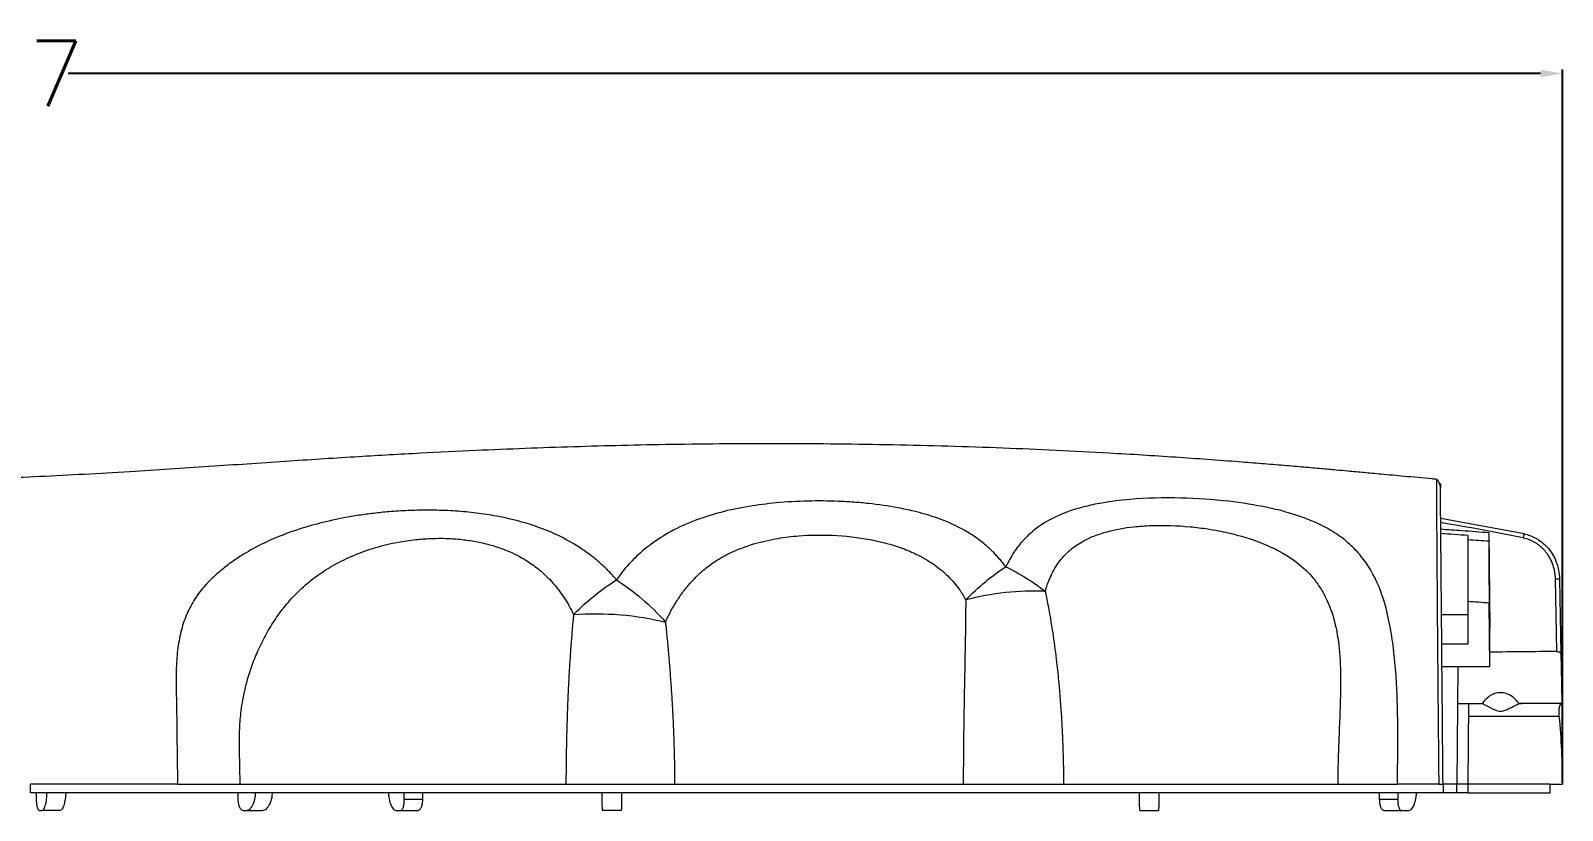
# Model space of a CAD drawing. Header units: inches. Extents: x 1424 to 4050, y 1126 to 1517.
# Drawn here: x 1987.9 to 2058.4, y 1423.6 to 1459.5 of the extents above; entities that cross this region are included whole.
import ezdxf

# ---------------------------------------------------------------- set-up
doc = ezdxf.new("R2010")
doc.units = ezdxf.units.IN
doc.header["$LTSCALE"] = 15
doc.styles.get("Standard").update_dxf_attribs({"font": 'txt', "bigfont": 'gbcbig.shx'})
doc.dimstyles.new('3', dxfattribs={"dimtxt": 3, "dimasz": 1, "dimexe": 0.18, "dimexo": 0.0625, "dimgap": 0.09, "dimtad": 0, "dimdsep": 46, "dimtxsty": 'Standard', "dimcen": 1, "dimclrd": 3, "dimclre": 3, "dimadec": 0, "dimazin": 2, "dimtfac": 1, "dimtofl": 0, "dimtmove": 0, "dimatfit": 3, "dimfxl": 1, "dimtolj": 1, "dimtzin": 0, "dimarcsym": 0})

# ---------------------------------------------------------------- blocks, each defined once
blk = doc.blocks.new('*D219')
at = {"color": 3, "lineweight": -2}
for p, q in [((1908.227, 1424.882), (1908.227, 1457.704)), ((1909.227, 1457.524), (1976.973, 1457.524)), ((2057.399, 1457.524), (1989.653, 1457.524)), ((2058.399, 1424.882), (2058.399, 1457.704))]:
    blk.add_line(p, q, dxfattribs=at)
at = {"color": 3}
for points in [[(1909.227, 1457.691), (1909.227, 1457.358), (1908.227, 1457.524)], [(2057.399, 1457.691), (2057.399, 1457.358), (2058.399, 1457.524)]]:
    blk.add_solid(points, dxfattribs=at)
at = {"layer": 'Defpoints', "color": 0}
for p in [(2058.399, 1457.524), (1908.227, 1424.82), (2058.399, 1424.82)]:
    blk.add_point(p, dxfattribs=at)
at = {"color": 0, "insert": (1983.313, 1457.524), "char_height": 3, "attachment_point": 5}
blk.add_mtext('\\A1;150.17', dxfattribs=at)

msp = doc.modelspace()

# ---------------------------------------------------------------- linework, layer by layer
at = {"color": 7, "linetype": 'Continuous', "lineweight": 15}
for p, q in [((2052.606, 1438.833), (2052.605, 1438.837)), ((2056.637, 1436.335), (2052.801, 1437.037)), ((2055.016, 1436.398), (2055.054, 1432.004)), ((2058.067, 1434.249), (2058.125, 1430.925)), ((2058.271, 1434.251), (2058.331, 1430.81)), ((2054.049, 1433.222), (2054.049, 1431.284)), ((2055.054, 1430.237), (2055.029, 1433.151)), ((2052.839, 1432.634), (2054.049, 1432.634)), ((2052.851, 1431.284), (2054.049, 1431.284)), ((2052.86, 1430.237), (2055.054, 1430.237)), ((2053.596, 1430.237), (2053.549, 1424.82)), ((2053.585, 1428.538), (2054.729, 1428.538)), ((2054.084, 1428.538), (2054.051, 1424.82)), ((2054.078, 1427.941), (2058.242, 1427.941)), ((2054.686, 1428.538), (2054.686, 1428.538)), ((2058.371, 1428.538), (2056.378, 1428.538)), ((1987.919, 1424.418), (1987.919, 1424.82)), ((1988.169, 1424.418), (1988.176, 1424.108)), ((1997.45, 1424.418), (1997.458, 1424.108)), ((1997.557, 1424.82), (2012.551, 1424.82)), ((2005.114, 1424.108), (2005.111, 1424.418)), ((2005.955, 1424.418), (2005.948, 1424.108)), ((2017.551, 1424.82), (2030.832, 1424.82)), ((2035.446, 1424.82), (2048.062, 1424.82)), ((2049.992, 1424.108), (2049.985, 1424.418)), ((2050.828, 1424.418), (2050.825, 1424.108)), ((2053.549, 1424.418), (2052.745, 1424.418)), ((2053.549, 1424.418), (2053.549, 1424.82)), ((2054.051, 1424.82), (2053.549, 1424.82)), ((2054.051, 1424.418), (2053.549, 1424.418)), ((2054.051, 1424.82), (2054.051, 1424.418)), ((2057.826, 1424.82), (2054.051, 1424.82)), ((2054.051, 1424.418), (2057.822, 1424.418)), ((2057.826, 1424.82), (2057.822, 1424.418)), ((2057.826, 1424.82), (2058.399, 1424.82)), ((2005.948, 1424.108), (2005.114, 1424.108)), ((2050.825, 1424.108), (2049.992, 1424.108)), ((1988.311, 1423.614), (1988.44, 1423.614)), ((1997.697, 1423.614), (1997.84, 1423.614)), ((2004.728, 1423.614), (2004.951, 1423.614)), ((2004.951, 1423.614), (2005.768, 1423.614)), ((2050.172, 1423.614), (2050.989, 1423.614)), ((2050.989, 1423.614), (2051.342, 1423.614))]:
    msp.add_line(p, q, dxfattribs=at)
at = {"color": 8, "linetype": 'Continuous', "lineweight": 15}
for p, q in [((2054.763, 1428.497), (2054.763, 1428.577)), ((2053.549, 1424.82), (2052.927, 1424.82))]:
    msp.add_line(p, q, dxfattribs=at)
at = {"color": 7, "linetype": 'Continuous', "lineweight": 15, "flags": 128}
for points in [[(2056.637, 1436.335), (2056.639, 1436.348), (2056.639, 1436.35), (2056.636, 1436.34), (2056.63, 1436.319), (2056.623, 1436.288), (2056.615, 1436.248), (2056.605, 1436.204), (2056.596, 1436.156)], [(2058.331, 1430.81), (2058.342, 1430.176), (2058.356, 1429.413), (2058.371, 1428.538)], [(2052.907, 1424.82), (2052.909, 1424.619), (2052.911, 1424.418)]]:
    msp.add_lwpolyline(points, dxfattribs=at)
at = {"color": 7, "linetype": 'Continuous', "lineweight": 15}
msp.add_arc((2058.219, 1428.464), 5.787, 89.48749, 91.5124, dxfattribs=at)
msp.add_ellipse((2254.21, 1424.619), major_axis=(411.044, 0.062), ratio=0.017538, start_param=2.068079, end_param=2.076607, dxfattribs=at)
for points, knots in [([(2052.607, 1438.843), (2052.539, 1438.849), (2052.041, 1438.897), (2051.192, 1438.976), (2050.142, 1439.074), (2049.285, 1439.153), (2048.597, 1439.216), (2047.946, 1439.275), (2047.273, 1439.336), (2046.472, 1439.406), (2045.556, 1439.484), (2044.563, 1439.566), (2042.903, 1439.698), (2040.561, 1439.868), (2036.934, 1440.092), (2032.598, 1440.298), (2027.582, 1440.445), (2022.489, 1440.5), (2018.335, 1440.468), (2015.137, 1440.405), (2012.9, 1440.343), (2010.659, 1440.266), (2008.313, 1440.168), (2005.758, 1440.043), (2002.903, 1439.881), (1999.739, 1439.678), (1996.307, 1439.442), (1992.56, 1439.196), (1988.645, 1438.972), (1984.62, 1438.817), (1980.608, 1438.77), (1976.977, 1438.877), (1973.684, 1439.128), (1970.721, 1439.493), (1967.625, 1440.047), (1964.394, 1440.849), (1961.735, 1441.693), (1960.155, 1442.259), (1959.679, 1442.429)], [0, 0, 0, 0, 0.002252, 0.016638, 0.02825, 0.037099, 0.045001, 0.050868, 0.058071, 0.066619, 0.076519, 0.087343, 0.098347, 0.12949, 0.161959, 0.213801, 0.267616, 0.321942, 0.376402, 0.400579, 0.424536, 0.448329, 0.472822, 0.500358, 0.530877, 0.565203, 0.602886, 0.642284, 0.686959, 0.730083, 0.772629, 0.816243, 0.846613, 0.878221, 0.911388, 0.946577, 0.983904, 1, 1, 1, 1]), ([(2052.758, 1438.578), (2052.756, 1438.583), (2052.743, 1438.629), (2052.723, 1438.693), (2052.688, 1438.778), (2052.647, 1438.835), (2052.619, 1438.844), (2052.605, 1438.849)], [0, 0, 0, 0, 0.0193023, 0.179397, 0.4124969, 0.6942797, 1, 1, 1, 1]), ([(2052.907, 1424.82), (2052.901, 1425.556), (2052.888, 1427.025), (2052.869, 1429.17), (2052.852, 1431.196), (2052.836, 1433.015), (2052.822, 1434.579), (2052.812, 1435.709), (2052.805, 1436.525), (2052.8, 1437.11), (2052.795, 1437.729), (2052.79, 1438.252), (2052.787, 1438.577), (2052.787, 1438.664), (2052.787, 1438.64), (2052.787, 1438.583), (2052.788, 1438.476), (2052.789, 1438.44)], [0, 0, 0, 0, 0.069632, 0.138869, 0.207729, 0.276744, 0.344274, 0.41445, 0.459302, 0.505353, 0.552952, 0.642869, 0.733181, 0.828152, 0.901464, 0.965912, 1, 1, 1, 1]), ([(2032.787, 1434.824), (2032.742, 1434.884), (2032.651, 1435.005), (2032.506, 1435.18), (2032.355, 1435.35), (2032.196, 1435.515), (2032.006, 1435.697), (2031.675, 1435.985), (2031.059, 1436.428), (2030.158, 1436.886), (2029.252, 1437.199), (2028.493, 1437.399), (2027.64, 1437.58), (2026.709, 1437.715), (2025.788, 1437.797), (2024.856, 1437.849), (2023.654, 1437.859), (2022.266, 1437.781), (2020.916, 1437.609), (2019.671, 1437.348), (2018.465, 1436.968), (2017.396, 1436.481), (2016.649, 1436.002), (2016.059, 1435.546), (2015.663, 1435.183), (2015.304, 1434.788), (2015.067, 1434.494), (2014.937, 1434.303), (2014.878, 1434.217)], [0, 0, 0, 0, 0.012777, 0.02562, 0.038523, 0.05148, 0.064485, 0.0831, 0.125251, 0.189769, 0.241438, 0.266487, 0.301046, 0.362175, 0.392319, 0.423059, 0.484462, 0.549297, 0.607513, 0.671212, 0.732343, 0.800501, 0.862611, 0.88511, 0.931863, 0.958484, 0.981217, 1, 1, 1, 1]), ([(2050.814, 1424.82), (2050.815, 1424.958), (2050.817, 1425.246), (2050.82, 1425.695), (2050.824, 1426.225), (2050.827, 1426.828), (2050.827, 1427.718), (2050.808, 1428.779), (2050.74, 1430.022), (2050.624, 1431.174), (2050.404, 1432.537), (2050.004, 1433.98), (2049.342, 1435.122), (2048.629, 1435.869), (2048.02, 1436.344), (2047.329, 1436.741), (2046.585, 1437.061), (2045.758, 1437.331), (2044.603, 1437.615), (2042.956, 1437.874), (2040.794, 1438.021), (2038.8, 1437.976), (2037.327, 1437.791), (2036.371, 1437.59), (2035.477, 1437.314), (2034.794, 1436.995), (2034.317, 1436.682), (2034.06, 1436.486), (2033.821, 1436.278), (2033.584, 1436.038), (2033.361, 1435.772), (2033.156, 1435.487), (2032.962, 1435.172), (2032.846, 1434.942), (2032.787, 1434.824)], [0, 0, 0, 0, 0.012339, 0.025726, 0.040221, 0.059834, 0.079915, 0.12086, 0.157063, 0.197542, 0.234735, 0.300159, 0.365776, 0.39645, 0.42804, 0.459141, 0.48834, 0.516336, 0.548939, 0.605405, 0.671014, 0.741755, 0.782821, 0.811603, 0.839597, 0.882465, 0.898129, 0.909474, 0.922931, 0.938369, 0.952679, 0.967722, 0.983499, 1, 1, 1, 1]), ([(2014.878, 1434.217), (2014.827, 1434.277), (2014.726, 1434.397), (2014.566, 1434.57), (2014.399, 1434.741), (2014.224, 1434.908), (2013.919, 1435.178), (2013.501, 1435.502), (2012.683, 1436.036), (2011.549, 1436.587), (2010.179, 1436.997), (2009.016, 1437.22), (2008.07, 1437.342), (2007.101, 1437.414), (2006.164, 1437.434), (2005.262, 1437.412), (2004.455, 1437.361), (2003.708, 1437.285), (2002.769, 1437.157), (2001.301, 1436.883), (1999.417, 1436.309), (1997.996, 1435.601), (1997.115, 1435.001), (1996.654, 1434.64), (1996.265, 1434.294), (1995.946, 1433.969), (1995.697, 1433.668), (1995.476, 1433.351), (1995.217, 1432.912), (1994.96, 1432.32), (1994.75, 1431.529), (1994.632, 1430.639), (1994.608, 1429.79), (1994.618, 1429.069), (1994.637, 1428.29), (1994.646, 1427.511), (1994.654, 1426.675), (1994.661, 1426.049), (1994.671, 1425.422), (1994.673, 1425.017), (1994.674, 1424.82)], [0, 0, 0, 0, 0.0083, 0.016679, 0.025135, 0.033668, 0.042284, 0.068055, 0.088913, 0.142746, 0.192389, 0.220309, 0.247218, 0.274676, 0.303201, 0.327014, 0.352138, 0.37355, 0.393652, 0.438038, 0.513334, 0.593413, 0.617196, 0.64096, 0.664781, 0.681348, 0.697718, 0.71393, 0.730015, 0.761538, 0.792827, 0.82474, 0.857898, 0.877405, 0.892781, 0.929326, 0.946349, 0.965513, 0.98317, 1, 1, 1, 1]), ([(2034.602, 1433.694), (2034.618, 1433.75), (2034.66, 1433.888), (2034.746, 1434.129), (2034.874, 1434.431), (2035.039, 1434.743), (2035.3, 1435.139), (2035.686, 1435.57), (2036.393, 1436.073), (2037.39, 1436.462), (2038.51, 1436.661), (2039.797, 1436.75), (2040.96, 1436.711), (2042.143, 1436.563), (2043.286, 1436.345), (2044.681, 1435.923), (2045.98, 1435.24), (2046.785, 1434.51), (2047.233, 1433.912), (2047.61, 1433.252), (2047.951, 1432.323), (2048.161, 1431.027), (2048.207, 1429.632), (2048.175, 1428.454), (2048.141, 1427.576), (2048.116, 1426.944), (2048.091, 1426.271), (2048.07, 1425.559), (2048.065, 1425.07), (2048.062, 1424.82)], [0, 0, 0, 0, 0.008295, 0.020741, 0.037224, 0.056787, 0.073475, 0.108683, 0.143059, 0.196707, 0.245934, 0.276305, 0.342745, 0.373684, 0.410306, 0.47584, 0.54723, 0.599476, 0.625935, 0.652568, 0.706214, 0.76038, 0.820517, 0.874224, 0.896635, 0.920398, 0.945573, 0.972127, 1, 1, 1, 1]), ([(2052.805, 1436.562), (2053.128, 1436.539), (2053.452, 1436.516), (2053.775, 1436.493), (2053.982, 1436.477), (2054.189, 1436.462), (2054.396, 1436.446), (2054.602, 1436.43), (2054.809, 1436.414), (2055.016, 1436.398)], [0, 0, 0, 0, 0.000972415, 0.000972415, 0.000972415, 0.001594753, 0.001594753, 0.001594753, 0.002217097, 0.002217097, 0.002217097, 0.002217097]), ([(2055.016, 1436.398), (2055.016, 1436.368), (2055.016, 1436.308), (2055.016, 1436.211), (2055.016, 1436.108), (2055.016, 1436.033), (2055.016, 1435.996)], [0, 0, 0, 0, 0.249569, 0.49977, 0.750091, 1, 1, 1, 1]), ([(1997.557, 1424.82), (1997.556, 1424.944), (1997.554, 1425.189), (1997.547, 1425.549), (1997.54, 1425.891), (1997.534, 1426.214), (1997.529, 1426.517), (1997.527, 1426.905), (1997.535, 1427.471), (1997.588, 1428.108), (1997.685, 1428.731), (1997.844, 1429.482), (1998.089, 1430.281), (1998.438, 1431.109), (1998.805, 1431.821), (1999.243, 1432.523), (1999.767, 1433.208), (2000.382, 1433.844), (2000.979, 1434.331), (2001.498, 1434.683), (2001.91, 1434.926), (2002.337, 1435.149), (2002.95, 1435.426), (2003.762, 1435.716), (2004.732, 1435.951), (2005.58, 1436.075), (2006.256, 1436.126), (2006.768, 1436.136), (2007.17, 1436.126), (2007.509, 1436.104), (2007.838, 1436.07), (2008.273, 1436.01), (2008.804, 1435.907), (2009.308, 1435.763), (2009.681, 1435.63), (2010.014, 1435.498), (2010.347, 1435.336), (2010.799, 1435.077), (2011.181, 1434.808), (2011.712, 1434.354), (2012.116, 1433.907), (2012.478, 1433.393), (2012.704, 1433.021), (2012.835, 1432.759), (2012.9, 1432.627)], [0, 0, 0, 0, 0.013516, 0.026557, 0.039011, 0.050764, 0.061769, 0.072146, 0.093384, 0.124565, 0.144789, 0.168104, 0.218153, 0.251559, 0.288694, 0.328757, 0.36855, 0.412277, 0.455448, 0.477137, 0.498693, 0.520071, 0.540889, 0.585644, 0.626988, 0.658119, 0.682283, 0.701746, 0.713949, 0.725834, 0.738626, 0.749772, 0.773861, 0.798175, 0.808892, 0.819659, 0.840061, 0.853326, 0.883472, 0.898743, 0.943186, 0.962089, 0.981058, 1, 1, 1, 1]), ([(2017.13, 1432.277), (2017.166, 1432.354), (2017.238, 1432.51), (2017.353, 1432.736), (2017.475, 1432.957), (2017.602, 1433.171), (2017.736, 1433.38), (2017.877, 1433.581), (2018.023, 1433.776), (2018.176, 1433.964), (2018.362, 1434.174), (2018.667, 1434.489), (2019.087, 1434.849), (2019.593, 1435.189), (2020.267, 1435.554), (2021.15, 1435.89), (2022.242, 1436.137), (2023.444, 1436.283), (2024.886, 1436.303), (2026.416, 1436.129), (2027.621, 1435.829), (2028.512, 1435.495), (2029.243, 1435.112), (2029.804, 1434.701), (2030.207, 1434.321), (2030.476, 1434.019), (2030.693, 1433.722), (2030.843, 1433.484), (2030.917, 1433.349), (2030.945, 1433.297)], [0, 0, 0, 0, 0.017099, 0.034195, 0.051267, 0.0683, 0.08528, 0.102192, 0.119023, 0.13576, 0.152393, 0.176972, 0.226249, 0.265207, 0.298193, 0.37445, 0.438131, 0.491781, 0.576111, 0.671081, 0.740702, 0.784577, 0.837411, 0.890765, 0.916135, 0.94487, 0.969968, 0.988396, 1, 1, 1, 1]), ([(2054.049, 1436.261), (2053.842, 1436.276), (2053.635, 1436.291), (2053.428, 1436.305), (2053.221, 1436.32), (2053.014, 1436.334), (2052.807, 1436.347)], [0, 0, 0, 0, 0.000622769, 0.000622769, 0.000622769, 0.001245543, 0.001245543, 0.001245543, 0.001245543]), ([(2054.049, 1436.261), (2054.049, 1436.229), (2054.049, 1436.165), (2054.049, 1436.095), (2054.049, 1436.061)], [0, 0, 0, 0, 0.502693, 1, 1, 1, 1]), ([(2054.049, 1436.061), (2054.049, 1436.042), (2054.049, 1436.004), (2054.05, 1435.934), (2054.05, 1435.854), (2054.05, 1435.763), (2054.05, 1435.659), (2054.05, 1435.544), (2054.05, 1435.417), (2054.05, 1435.279), (2054.049, 1435.129), (2054.049, 1434.911), (2054.05, 1434.588), (2054.049, 1434.202), (2054.049, 1433.836), (2054.049, 1433.528), (2054.049, 1433.323), (2054.049, 1433.222)], [0, 0, 0, 0, 0.045064, 0.091381, 0.138913, 0.187618, 0.237437, 0.288304, 0.340139, 0.392853, 0.446345, 0.500505, 0.615029, 0.750156, 0.835419, 0.918821, 1, 1, 1, 1]), ([(2055.016, 1435.996), (2055.016, 1435.979), (2055.016, 1435.945), (2055.016, 1435.884), (2055.016, 1435.816), (2055.016, 1435.741), (2055.016, 1435.659), (2055.016, 1435.51), (2055.017, 1435.272), (2055.018, 1434.913), (2055.02, 1434.512), (2055.022, 1434.125), (2055.024, 1433.773), (2055.027, 1433.463), (2055.028, 1433.255), (2055.029, 1433.151)], [0, 0, 0, 0, 0.0417915, 0.0833788, 0.1248754, 0.1663967, 0.2080586, 0.2499765, 0.3751553, 0.4996973, 0.6253476, 0.749378, 0.8335762, 0.9168051, 1, 1, 1, 1]), ([(2056.596, 1436.156), (2056.639, 1436.146), (2056.726, 1436.126), (2056.853, 1436.084), (2056.974, 1436.034), (2057.089, 1435.974), (2057.2, 1435.907), (2057.305, 1435.832), (2057.404, 1435.75), (2057.497, 1435.661), (2057.583, 1435.566), (2057.697, 1435.424), (2057.837, 1435.204), (2057.963, 1434.908), (2058.035, 1434.618), (2058.062, 1434.403), (2058.065, 1434.29), (2058.067, 1434.249)], [0, 0, 0, 0, 0.051803, 0.102784, 0.153143, 0.203055, 0.25267, 0.302115, 0.351489, 0.400872, 0.450322, 0.499878, 0.610583, 0.749666, 0.869773, 0.953322, 1, 1, 1, 1]), ([(2056.637, 1436.335), (2056.683, 1436.325), (2056.775, 1436.304), (2056.91, 1436.261), (2057.043, 1436.207), (2057.172, 1436.143), (2057.356, 1436.035), (2057.584, 1435.859), (2057.821, 1435.597), (2058.017, 1435.292), (2058.149, 1434.983), (2058.245, 1434.631), (2058.262, 1434.393), (2058.271, 1434.251)], [0, 0, 0, 0, 0.04893, 0.098488, 0.14858, 0.199102, 0.24995, 0.371927, 0.499824, 0.618954, 0.7497, 0.851358, 1, 1, 1, 1]), ([(2030.945, 1433.297), (2031.238, 1433.596), (2031.543, 1433.878), (2032.162, 1434.392), (2032.476, 1434.623), (2032.787, 1434.824)], [0, 0, 0, 0, 0.5, 0.5, 1, 1, 1, 1]), ([(2012.9, 1432.627), (2013.215, 1432.941), (2013.543, 1433.236), (2014.208, 1433.772), (2014.546, 1434.012), (2014.878, 1434.217)], [0, 0, 0, 0, 0.5, 0.5, 1, 1, 1, 1]), ([(2014.878, 1434.217), (2015.271, 1433.969), (2015.665, 1433.677), (2016.425, 1433.022), (2016.79, 1432.66), (2017.13, 1432.277)], [0, 0, 0, 0, 0.5, 0.5, 1, 1, 1, 1]), ([(2034.602, 1433.694), (2034.014, 1433.721), (2033.393, 1433.7), (2032.152, 1433.565), (2031.533, 1433.45), (2030.945, 1433.297)], [0, 0, 0, 0, 0.5, 0.5, 1, 1, 1, 1]), ([(2034.602, 1433.694), (2034.622, 1433.6), (2034.665, 1433.393), (2034.733, 1433.048), (2034.808, 1432.64), (2034.889, 1432.167), (2035.003, 1431.43), (2035.121, 1430.52), (2035.226, 1429.509), (2035.299, 1428.644), (2035.353, 1427.846), (2035.394, 1427.063), (2035.423, 1426.298), (2035.441, 1425.552), (2035.445, 1425.061), (2035.446, 1424.82)], [0, 0, 0, 0, 0.0362, 0.079439, 0.129715, 0.187029, 0.251381, 0.392514, 0.502266, 0.591453, 0.678146, 0.762346, 0.844055, 0.923273, 1, 1, 1, 1]), ([(2030.945, 1433.297), (2030.945, 1433.201), (2030.943, 1432.968), (2030.94, 1432.55), (2030.933, 1431.998), (2030.92, 1431.218), (2030.903, 1430.288), (2030.885, 1429.342), (2030.87, 1428.527), (2030.858, 1427.796), (2030.848, 1427.059), (2030.84, 1426.315), (2030.835, 1425.569), (2030.833, 1425.069), (2030.832, 1424.82)], [0, 0, 0, 0, 0.037757, 0.09143, 0.161117, 0.246924, 0.380991, 0.497167, 0.580766, 0.664479, 0.748291, 0.832177, 0.916096, 1, 1, 1, 1]), ([(2012.9, 1432.627), (2012.889, 1432.51), (2012.867, 1432.278), (2012.836, 1431.926), (2012.807, 1431.576), (2012.78, 1431.226), (2012.755, 1430.879), (2012.732, 1430.533), (2012.711, 1430.19), (2012.691, 1429.849), (2012.673, 1429.512), (2012.656, 1429.177), (2012.633, 1428.687), (2012.608, 1428.039), (2012.584, 1427.23), (2012.566, 1426.423), (2012.554, 1425.62), (2012.552, 1425.085), (2012.551, 1424.82)], [0, 0, 0, 0, 0.049283, 0.097831, 0.145645, 0.192728, 0.239084, 0.284719, 0.329636, 0.373842, 0.417341, 0.460132, 0.502218, 0.603956, 0.704586, 0.804146, 0.902624, 1, 1, 1, 1]), ([(2012.9, 1432.627), (2013.6, 1432.678), (2014.335, 1432.675), (2015.779, 1432.554), (2016.485, 1432.437), (2017.13, 1432.277)], [0, 0, 0, 0, 0.5, 0.5, 1, 1, 1, 1]), ([(2017.13, 1432.277), (2017.142, 1432.16), (2017.165, 1431.927), (2017.2, 1431.573), (2017.233, 1431.217), (2017.265, 1430.859), (2017.296, 1430.498), (2017.325, 1430.136), (2017.353, 1429.772), (2017.38, 1429.406), (2017.404, 1429.039), (2017.435, 1428.546), (2017.469, 1427.921), (2017.503, 1427.159), (2017.528, 1426.387), (2017.546, 1425.606), (2017.549, 1425.083), (2017.551, 1424.82)], [0, 0, 0, 0, 0.050637, 0.101087, 0.151352, 0.201436, 0.25134, 0.301068, 0.350621, 0.400002, 0.449213, 0.498255, 0.597327, 0.697025, 0.797362, 0.89835, 1, 1, 1, 1]), ([(2055.054, 1430.237), (2055.054, 1430.682), (2055.054, 1431.054), (2055.054, 1431.502), (2055.054, 1431.632), (2055.054, 1431.849), (2055.054, 1431.937), (2055.054, 1432.004)], [0, 0, 0, 0, 0.5, 0.5, 0.75, 0.75, 1, 1, 1, 1]), ([(2058.125, 1430.925), (2058.183, 1430.926), (2058.238, 1430.912), (2058.312, 1430.868), (2058.331, 1430.84), (2058.331, 1430.81)], [0, 0, 0, 0, 0.5, 0.5, 1, 1, 1, 1]), ([(2053.585, 1428.538), (2053.584, 1428.578), (2053.583, 1428.658), (2053.583, 1428.735), (2053.583, 1428.774)], [0, 0, 0, 0, 0.507508, 1, 1, 1, 1]), ([(2056.378, 1428.538), (2056.335, 1428.604), (2056.288, 1428.667), (2056.179, 1428.781), (2056.116, 1428.835), (2055.978, 1428.925), (2055.9, 1428.962), (2055.733, 1429.014), (2055.644, 1429.027), (2055.377, 1429.026), (2055.201, 1428.969), (2054.991, 1428.836), (2054.929, 1428.782), (2054.819, 1428.667), (2054.772, 1428.605), (2054.729, 1428.538)], [0, 0, 0, 0, 0.125, 0.125, 0.25, 0.25, 0.375, 0.375, 0.5, 0.5, 0.75, 0.75, 0.875, 0.875, 1, 1, 1, 1]), ([(2054.763, 1428.497), (2054.887, 1428.448), (2055.028, 1428.366), (2055.26, 1428.253), (2055.342, 1428.215), (2055.473, 1428.183), (2055.519, 1428.177), (2055.609, 1428.178), (2055.654, 1428.186), (2055.784, 1428.22), (2055.866, 1428.258), (2056.019, 1428.334), (2056.091, 1428.373), (2056.301, 1428.479), (2056.429, 1428.538), (2056.522, 1428.538)], [0, 0, 0, 0, 0.25, 0.25, 0.375, 0.375, 0.4375, 0.4375, 0.5, 0.5, 0.625, 0.625, 0.75, 0.75, 1, 1, 1, 1]), ([(2058.345, 1428.538), (2058.32, 1428.538), (2058.282, 1428.475), (2058.245, 1428.311), (2058.236, 1428.245), (2058.23, 1428.1), (2058.233, 1428.02), (2058.242, 1427.941)], [0, 0, 0, 0, 0.5, 0.5, 0.75, 0.75, 1, 1, 1, 1]), ([(2058.242, 1427.941), (2058.3, 1427.422), (2058.332, 1426.902), (2058.377, 1425.862), (2058.39, 1425.341), (2058.399, 1424.82)], [0, 0, 0, 0, 0.5, 0.5, 1, 1, 1, 1]), ([(2052.911, 1424.418), (2052.245, 1424.418), (2051.579, 1424.418), (2050.748, 1424.418), (2050.581, 1424.418), (2050.249, 1424.418), (2050.084, 1424.418), (2049.587, 1424.418), (2049.256, 1424.418), (2048.602, 1424.418), (2048.281, 1424.418), (2047.639, 1424.418), (2047.318, 1424.418), (2046.67, 1424.418), (2046.343, 1424.418), (2045.687, 1424.418), (2045.357, 1424.418), (2043.697, 1424.418), (2042.341, 1424.418), (2040.259, 1424.418), (2039.57, 1424.418), (2038.207, 1424.418), (2037.532, 1424.418), (2036.53, 1424.418), (2036.198, 1424.418), (2035.703, 1424.418), (2035.539, 1424.418), (2035.211, 1424.418), (2035.047, 1424.418), (2034.217, 1424.418), (2033.53, 1424.418), (2032.642, 1424.418), (2032.461, 1424.418), (2032.104, 1424.418), (2031.927, 1424.418), (2031.576, 1424.418), (2031.402, 1424.418), (2031.057, 1424.418), (2030.886, 1424.418), (2030.372, 1424.418), (2030.028, 1424.418), (2029.333, 1424.418), (2028.982, 1424.418), (2027.231, 1424.418), (2025.827, 1424.418), (2024.066, 1424.418), (2023.713, 1424.418), (2023.008, 1424.418), (2022.655, 1424.418), (2021.611, 1424.418), (2020.927, 1424.418), (2019.586, 1424.418), (2018.928, 1424.418), (2018.122, 1424.418), (2017.961, 1424.418), (2017.642, 1424.418), (2017.483, 1424.418), (2017.165, 1424.418), (2017.006, 1424.418), (2016.682, 1424.418), (2016.517, 1424.418), (2016.017, 1424.418), (2015.676, 1424.418), (2014.976, 1424.418), (2014.621, 1424.418), (2013.919, 1424.418), (2013.569, 1424.418), (2013.046, 1424.418), (2012.872, 1424.418), (2012.525, 1424.418), (2012.351, 1424.418), (2010.786, 1424.418), (2009.385, 1424.418), (2007.268, 1424.418), (2006.559, 1424.418), (2005.139, 1424.418), (2004.443, 1424.418), (2003.078, 1424.418), (2002.409, 1424.418), (2001.427, 1424.418), (2001.103, 1424.418), (2000.462, 1424.418), (2000.145, 1424.418), (1999.214, 1424.418), (1998.618, 1424.418), (1997.904, 1424.418), (1997.762, 1424.418), (1997.482, 1424.418), (1997.344, 1424.418), (1997.066, 1424.418), (1996.926, 1424.418), (1996.635, 1424.418), (1996.486, 1424.418), (1996.028, 1424.418), (1995.708, 1424.418), (1995.035, 1424.418), (1994.683, 1424.418), (1994.149, 1424.418), (1993.97, 1424.418), (1993.613, 1424.418), (1993.077, 1424.418), (1992.542, 1424.418), (1990.76, 1424.418), (1989.338, 1424.418), (1987.919, 1424.418)], [0, 0, 0, 0, 0.03125, 0.03125, 0.039063, 0.039063, 0.046875, 0.046875, 0.0625, 0.0625, 0.078125, 0.078125, 0.09375, 0.09375, 0.109375, 0.109375, 0.125, 0.125, 0.1875, 0.1875, 0.21875, 0.21875, 0.25, 0.25, 0.265625, 0.265625, 0.273438, 0.273438, 0.28125, 0.28125, 0.3125, 0.3125, 0.320313, 0.320313, 0.328125, 0.328125, 0.335938, 0.335938, 0.34375, 0.34375, 0.359375, 0.359375, 0.375, 0.375, 0.4375, 0.4375, 0.453125, 0.453125, 0.46875, 0.46875, 0.5, 0.5, 0.53125, 0.53125, 0.539063, 0.539063, 0.546875, 0.546875, 0.554688, 0.554688, 0.5625, 0.5625, 0.578125, 0.578125, 0.59375, 0.59375, 0.609375, 0.609375, 0.617188, 0.617188, 0.625, 0.625, 0.6875, 0.6875, 0.71875, 0.71875, 0.75, 0.75, 0.78125, 0.78125, 0.796875, 0.796875, 0.8125, 0.8125, 0.84375, 0.84375, 0.851563, 0.851563, 0.859375, 0.859375, 0.867188, 0.867188, 0.875, 0.875, 0.890625, 0.890625, 0.90625, 0.90625, 0.914063, 0.914063, 0.921875, 0.9375, 0.9375, 1, 1, 1, 1]), ([(1988.44, 1423.614), (1988.473, 1423.628), (1988.538, 1423.658), (1988.617, 1423.886), (1988.664, 1424.155), (1988.669, 1424.351), (1988.67, 1424.418)], [0, 0, 0, 0, 0.28409, 0.568282, 0.852528, 1, 1, 1, 1]), ([(1989.536, 1424.418), (1989.532, 1424.351), (1989.521, 1424.156), (1989.465, 1423.887), (1989.378, 1423.658), (1989.312, 1423.629), (1989.279, 1423.614)], [0, 0, 0, 0, 0.146471, 0.430658, 0.714899, 1, 1, 1, 1]), ([(1994.674, 1424.82), (1994.941, 1424.82), (1995.202, 1424.82), (1995.714, 1424.82), (1995.965, 1424.82), (1996.691, 1424.82), (1997.141, 1424.82), (1997.557, 1424.82)], [0, 0, 0, 0, 0.25, 0.25, 0.5, 0.5, 1, 1, 1, 1]), ([(1997.84, 1423.614), (1997.9, 1423.628), (1998.02, 1423.658), (1998.167, 1423.886), (1998.259, 1424.155), (1998.27, 1424.351), (1998.274, 1424.418)], [0, 0, 0, 0, 0.284057, 0.568206, 0.852399, 1, 1, 1, 1]), ([(1998.593, 1423.614), (1998.653, 1423.629), (1998.774, 1423.658), (1998.928, 1423.887), (1999.027, 1424.156), (1999.044, 1424.351), (1999.05, 1424.418)], [0, 0, 0, 0, 0.285101, 0.569343, 0.853527, 1, 1, 1, 1]), ([(2004.381, 1424.418), (2004.385, 1424.355), (2004.399, 1424.162), (2004.474, 1423.892), (2004.591, 1423.659), (2004.682, 1423.629), (2004.728, 1423.614)], [0, 0, 0, 0, 0.137572, 0.424728, 0.711941, 1, 1, 1, 1]), ([(2012.551, 1424.82), (2012.969, 1424.82), (2013.393, 1424.82), (2014.252, 1424.82), (2014.682, 1424.82), (2015.527, 1424.82), (2015.945, 1424.82), (2016.77, 1424.82), (2017.168, 1424.82), (2017.551, 1424.82)], [0, 0, 0, 0, 0.25, 0.25, 0.5, 0.5, 0.75, 0.75, 1, 1, 1, 1]), ([(2014.229, 1423.614), (2014.229, 1423.628), (2014.228, 1423.658), (2014.224, 1423.886), (2014.219, 1424.155), (2014.216, 1424.351), (2014.215, 1424.418)], [0, 0, 0, 0, 0.284093, 0.568285, 0.852532, 1, 1, 1, 1]), ([(2015.112, 1424.418), (2015.111, 1424.35), (2015.108, 1424.152), (2015.103, 1423.882), (2015.099, 1423.656), (2015.098, 1423.628), (2015.098, 1423.614)], [0, 0, 0, 0, 0.147557, 0.43135, 0.715269, 1, 1, 1, 1]), ([(2030.832, 1424.82), (2031.209, 1424.82), (2031.593, 1424.82), (2032.373, 1424.82), (2032.766, 1424.82), (2033.543, 1424.82), (2033.93, 1424.82), (2034.699, 1424.82), (2035.079, 1424.82), (2035.446, 1424.82)], [0, 0, 0, 0, 0.25, 0.25, 0.5, 0.5, 0.75, 0.75, 1, 1, 1, 1]), ([(2038.952, 1423.614), (2038.952, 1423.628), (2038.951, 1423.657), (2038.947, 1423.885), (2038.942, 1424.154), (2038.939, 1424.35), (2038.938, 1424.418)], [0, 0, 0, 0, 0.283974, 0.568014, 0.852071, 1, 1, 1, 1]), ([(2039.835, 1424.418), (2039.834, 1424.351), (2039.831, 1424.156), (2039.826, 1423.886), (2039.822, 1423.658), (2039.821, 1423.628), (2039.821, 1423.614)], [0, 0, 0, 0, 0.146636, 0.430763, 0.714958, 1, 1, 1, 1]), ([(2051.342, 1423.614), (2051.388, 1423.629), (2051.479, 1423.659), (2051.596, 1423.893), (2051.671, 1424.163), (2051.684, 1424.356), (2051.688, 1424.418)], [0, 0, 0, 0, 0.2880719, 0.5762558, 0.8644945, 1, 1, 1, 1]), ([(2052.71, 1424.82), (2052.762, 1424.82), (2052.813, 1424.82), (2052.886, 1424.82), (2052.907, 1424.82), (2052.907, 1424.82)], [0, 0, 0, 0, 0.5, 0.5, 1, 1, 1, 1]), ([(1988.176, 1424.108), (1988.177, 1424.087), (1988.178, 1424.045), (1988.182, 1423.984), (1988.19, 1423.913), (1988.201, 1423.834), (1988.219, 1423.756), (1988.24, 1423.692), (1988.263, 1423.647), (1988.287, 1423.619), (1988.303, 1423.615), (1988.311, 1423.614)], [0, 0, 0, 0, 0.079674, 0.15939, 0.240372, 0.368738, 0.500092, 0.628452, 0.759799, 0.879177, 1, 1, 1, 1]), ([(1997.458, 1424.108), (1997.458, 1424.087), (1997.46, 1424.045), (1997.467, 1423.984), (1997.479, 1423.913), (1997.5, 1423.834), (1997.531, 1423.756), (1997.569, 1423.692), (1997.61, 1423.647), (1997.653, 1423.619), (1997.682, 1423.615), (1997.697, 1423.614)], [0, 0, 0, 0, 0.079674, 0.15939, 0.240372, 0.368738, 0.500092, 0.628452, 0.759799, 0.879177, 1, 1, 1, 1]), ([(2004.951, 1423.614), (2004.958, 1423.615), (2004.972, 1423.616), (2004.993, 1423.628), (2005.017, 1423.651), (2005.043, 1423.691), (2005.069, 1423.755), (2005.091, 1423.833), (2005.105, 1423.921), (2005.114, 1424.014), (2005.114, 1424.076), (2005.114, 1424.108)], [0, 0, 0, 0, 0.0796625, 0.1593665, 0.240339, 0.3686937, 0.5000434, 0.628407, 0.7597657, 0.8791589, 1, 1, 1, 1]), ([(2005.948, 1424.108), (2005.947, 1424.087), (2005.946, 1424.045), (2005.94, 1423.984), (2005.931, 1423.913), (2005.915, 1423.834), (2005.892, 1423.756), (2005.863, 1423.692), (2005.832, 1423.647), (2005.8, 1423.619), (2005.779, 1423.615), (2005.768, 1423.614)], [0, 0, 0, 0, 0.079674, 0.15939, 0.240372, 0.368738, 0.500092, 0.628452, 0.759799, 0.879177, 1, 1, 1, 1]), ([(2050.172, 1423.614), (2050.165, 1423.615), (2050.15, 1423.616), (2050.129, 1423.628), (2050.104, 1423.651), (2050.076, 1423.691), (2050.048, 1423.755), (2050.024, 1423.833), (2050.007, 1423.921), (2049.995, 1424.014), (2049.993, 1424.076), (2049.992, 1424.108)], [0, 0, 0, 0, 0.079662, 0.159367, 0.240339, 0.368694, 0.500043, 0.628407, 0.759766, 0.879159, 1, 1, 1, 1]), ([(2050.825, 1424.108), (2050.825, 1424.087), (2050.825, 1424.045), (2050.828, 1423.984), (2050.836, 1423.913), (2050.849, 1423.834), (2050.869, 1423.756), (2050.896, 1423.692), (2050.925, 1423.647), (2050.957, 1423.619), (2050.978, 1423.615), (2050.989, 1423.614)], [0, 0, 0, 0, 0.0796745, 0.1593898, 0.2403721, 0.3687381, 0.5000918, 0.6284515, 0.7597989, 0.8791769, 1, 1, 1, 1]), ([(2015.098, 1423.614), (2014.959, 1423.614), (2014.813, 1423.614), (2014.519, 1423.614), (2014.374, 1423.614), (2014.229, 1423.614)], [0, 0, 0, 0, 0.5, 0.5, 1, 1, 1, 1])]:
    msp.add_open_spline(points, degree=3, knots=knots, dxfattribs=at)
at = {"color": 8, "linetype": 'Continuous', "lineweight": 15}
msp.add_open_spline([(2052.605, 1438.837), (2052.605, 1438.841), (2052.603, 1438.86), (2052.603, 1438.773), (2052.604, 1438.46), (2052.607, 1437.875), (2052.612, 1437.047), (2052.618, 1436.031), (2052.626, 1434.733), (2052.638, 1433.141), (2052.653, 1431.282), (2052.671, 1429.222), (2052.69, 1427.044), (2052.703, 1425.559), (2052.71, 1424.82)], degree=3, knots=[0, 0, 0, 0, 0.027228, 0.134185, 0.241238, 0.348882, 0.430288, 0.511529, 0.592543, 0.673974, 0.755626, 0.837153, 0.918839, 1, 1, 1, 1], dxfattribs=at)
at = {"color": 7, "linetype": 'Continuous', "lineweight": 15}
for points in [[(2056.596, 1436.156), (2055.331, 1436.411), (2054.062, 1436.644), (2052.789, 1436.854)], [(2055.016, 1435.996), (2054.694, 1436.019), (2054.372, 1436.04), (2054.049, 1436.061)], [(2032.787, 1434.824), (2033.405, 1434.527), (2034.025, 1434.141), (2034.602, 1433.694)], [(2055.029, 1433.151), (2054.703, 1433.176), (2054.376, 1433.199), (2054.049, 1433.222)], [(1994.674, 1424.82), (1992.414, 1424.82), (1990.163, 1424.82), (1987.919, 1424.82)], [(2048.062, 1424.82), (2048.934, 1424.82), (2049.873, 1424.82), (2050.814, 1424.82)], [(2052.71, 1424.82), (2052.078, 1424.82), (2051.446, 1424.82), (2050.814, 1424.82)], [(1989.279, 1423.614), (1988.999, 1423.614), (1988.72, 1423.614), (1988.44, 1423.614)], [(1997.84, 1423.614), (1998.087, 1423.614), (1998.339, 1423.614), (1998.593, 1423.614)], [(2038.952, 1423.614), (2039.241, 1423.614), (2039.531, 1423.614), (2039.821, 1423.614)]]:
    msp.add_open_spline(points, degree=3, dxfattribs=at)

# ---------------------------------------------------------------- dimensions: what is measured, and where the dimension line sits
dim = msp.add_linear_dim(base=(2058.399, 1457.524), p1=(1908.227, 1424.82), p2=(2058.399, 1424.82), dimstyle='3')
dim.commit()
dim.dimension.update_dxf_attribs({"geometry": '*D219', "text_midpoint": (1983.313, 1457.524)})

doc.saveas('drawing.dxf')
